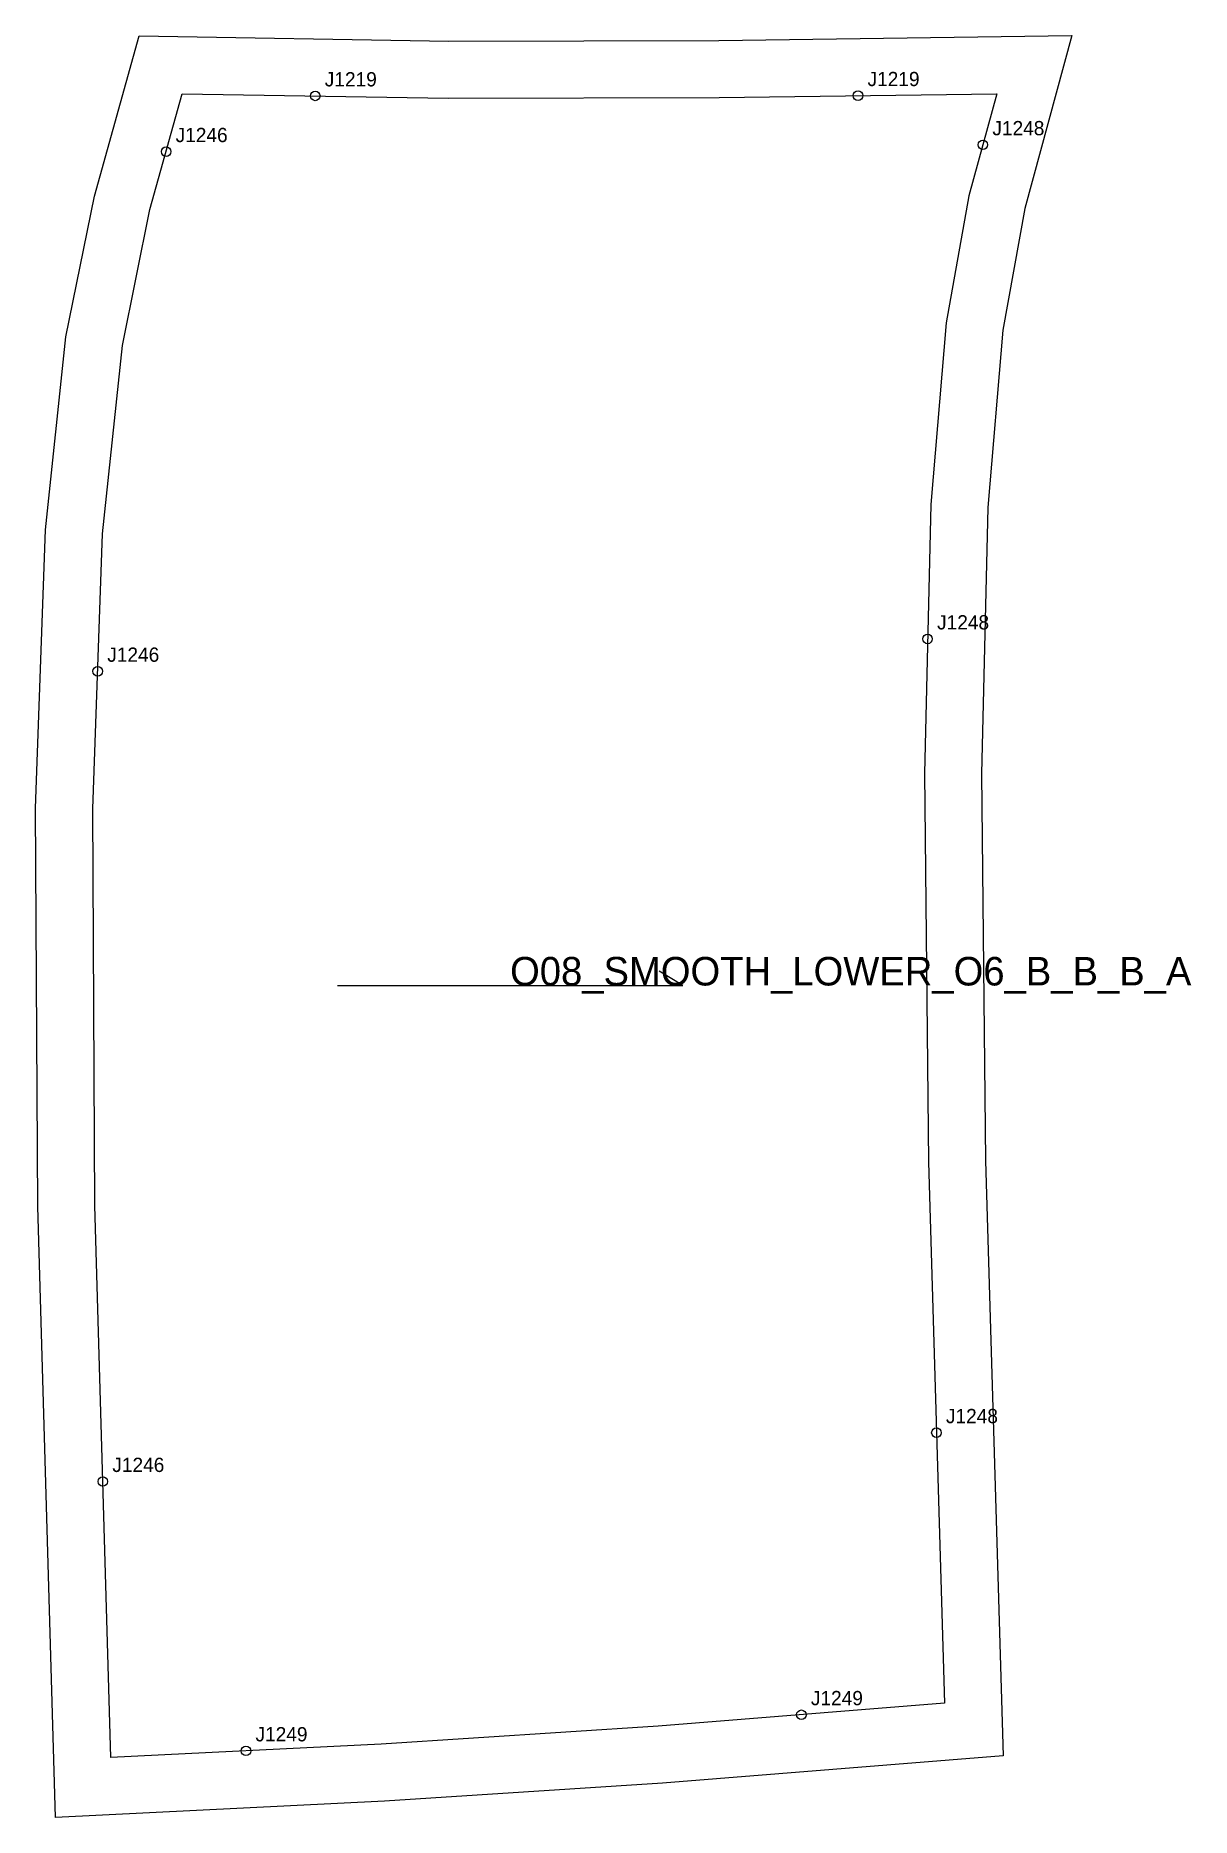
# Model space of a CAD drawing. Header units: millimetres. Extents: x -31 to 212, y -362 to 12.
import ezdxf

# ---------------------------------------------------------------- set-up
doc = ezdxf.new("R2010")
doc.units = ezdxf.units.MM
for name, color, linetype in [('CUT', 1, 'Continuous'), ('GRAIN', 3, 'Continuous'), ('LABEL', 7, 'Continuous'), ('NOTCH', 2, 'Continuous'), ('SEW', 5, 'Continuous')]:
    doc.layers.add(name, color=color, linetype=linetype)

msp = doc.modelspace()

# ---------------------------------------------------------------- linework, layer by layer
at = {"layer": 'CUT'}
msp.add_lwpolyline([(-9.07, 12.15), (55.97, 11.07), (112.71, 11.2), (186.89, 12.22), (177, -24.1), (172.41, -49.69), (169.24, -87), (167.91, -142.96), (168.74, -224.32), (172.47, -349.41), (100.87, -355.11), (42.47, -358.94), (-26.66, -362.32), (-30.38, -233.9), (-30.81, -150.16), (-28.71, -91.64), (-24.46, -51.07), (-18.47, -21.54), (-9.07, 12.15)], close=True, dxfattribs=at)
at = {"layer": 'GRAIN'}
for p, q in [((105.16, -187.45), (100.16, -184.45)), ((32.59, -187.45), (105.16, -187.45))]:
    msp.add_line(p, q, dxfattribs=at)
at = {"layer": 'NOTCH'}
for centre in [(27.94, -0.46), (141.97, -0.4), (-3.4, -12.17), (168.2, -10.73), (156.58, -114.61), (-17.77, -121.41), (158.44, -281.46), (-16.7, -291.72), (130.07, -340.75), (13.38, -348.35)]:
    msp.add_circle(centre, 1, dxfattribs=at)
at = {"layer": 'SEW'}
msp.add_lwpolyline([(0, 0), (55.89, -0.93), (112.81, -0.8), (171.12, 0), (165.28, -21.46), (160.5, -48.12), (157.26, -86.35), (155.91, -142.87), (156.75, -224.56), (160.13, -338.35), (100, -343.14), (41.79, -346.96), (-15.02, -349.74), (-18.38, -233.7), (-18.81, -150.34), (-16.73, -92.48), (-12.59, -52.9), (-6.79, -24.35)], close=True, dxfattribs=at)

# ---------------------------------------------------------------- texts
at = {"layer": 'LABEL'}
for s, height, p in [('J1219', 3, (29.94, 1.54)), ('J1219', 3, (143.97, 1.6)), ('J1246', 3, (-1.4, -10.17)), ('J1248', 3, (170.2, -8.73)), ('J1248', 3, (158.58, -112.61)), ('J1246', 3, (-15.77, -119.41)), ('O08_SMOOTH_LOWER_O6_B_B_B_A', 6, (68.87, -187.45)), ('J1248', 3, (160.44, -279.46)), ('J1246', 3, (-14.7, -289.72)), ('J1249', 3, (132.07, -338.75)), ('J1249', 3, (15.38, -346.35))]:
    msp.add_text(s, height=height, dxfattribs=at).set_placement(p)

doc.saveas('drawing.dxf')
